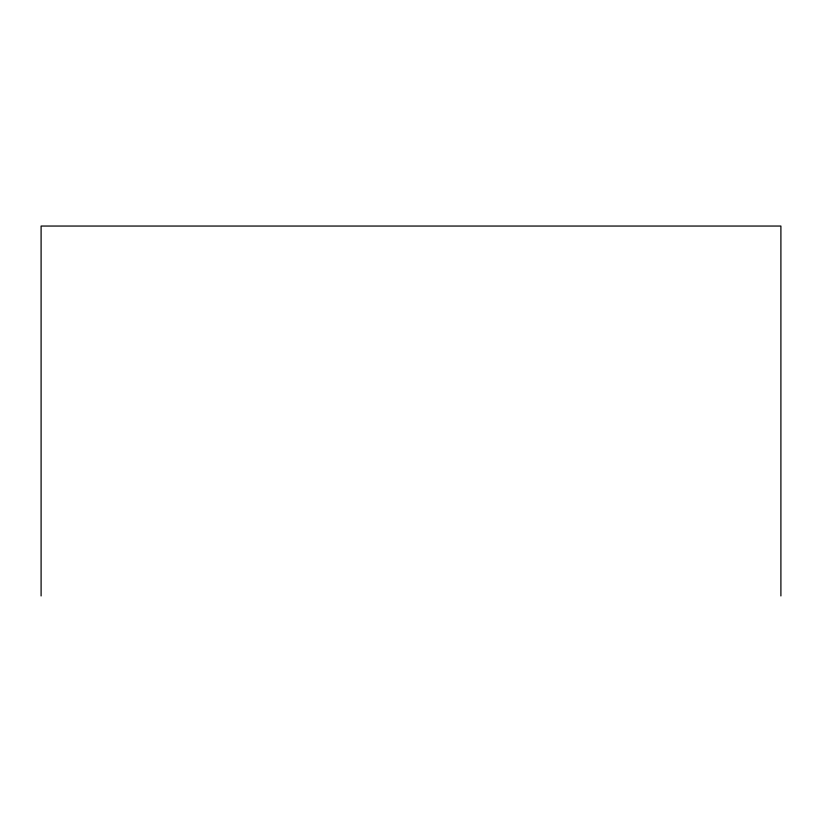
<?xml version="1.0" encoding="UTF-8"?>
<svg xmlns="http://www.w3.org/2000/svg" width="822" height="822" viewBox="0 0 822 822"><rect width="100%" height="100%" fill="white"/><g stroke="black" fill="none" stroke-linecap="round" stroke-linejoin="round"><path stroke-width="1.23" d="M780.9 595.95L780.9 226.05L41.1 226.05L41.1 595.95"/></g></svg>
